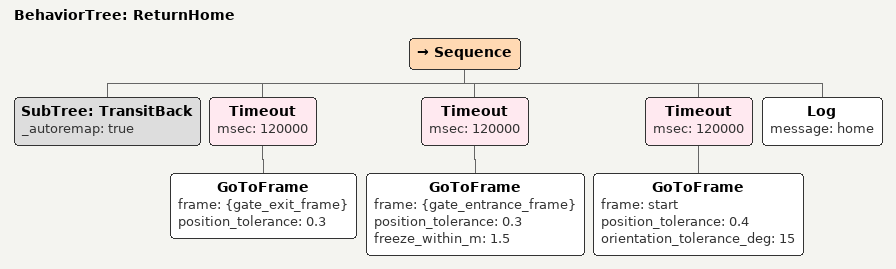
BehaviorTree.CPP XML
<?xml version="1.0"?>
<!-- Around the slalom, back through the gate, to the start. -->
<root BTCPP_format="4">
  <BehaviorTree ID="ReturnHome">
    <Sequence>
      <SubTree ID="TransitBack" _autoremap="true"/>
      <Timeout msec="120000"><GoToFrame frame="{gate_exit_frame}" position_tolerance="0.3"/></Timeout>
      <Timeout msec="120000"><GoToFrame frame="{gate_entrance_frame}" position_tolerance="0.3" freeze_within_m="1.5"/></Timeout>
      <Timeout msec="120000"><GoToFrame frame="start" position_tolerance="0.4" orientation_tolerance_deg="15"/></Timeout>
      <Log message="home"/>
    </Sequence>
  </BehaviorTree>
</root>
